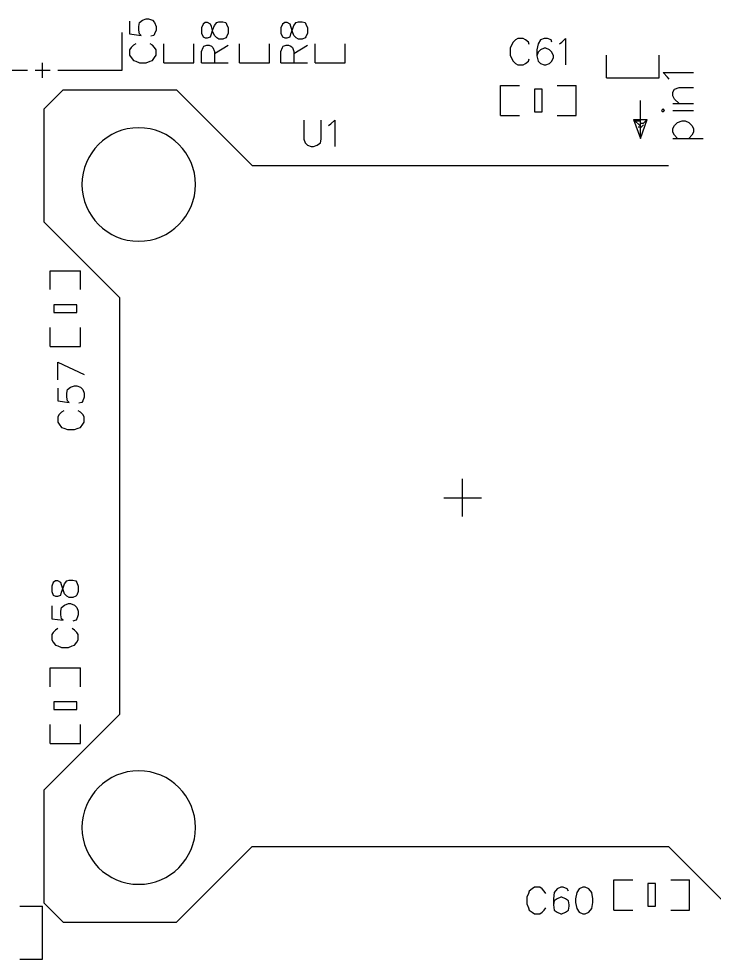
# Model space of a CAD drawing. Extents: x 38.11 to 42.78, y 50.2 to 57.
# Drawn here: x 39.714 to 40.632, y 53.89 to 55.133 of the extents above; entities that cross this region are included whole.
import ezdxf

# ---------------------------------------------------------------- set-up
doc = ezdxf.new("R2010")
doc.units = 0
doc.layers.get('0').update_dxf_attribs({"linetype": 'CONTINUOUS'})
doc.layers.add('gto', color=1, linetype='CONTINUOUS')

# ---------------------------------------------------------------- blocks, each defined once
blk = doc.blocks.new('D92')
blk.add_lwpolyline([(-0.005, -0.015), (0.005, -0.015), (0.005, 0.015), (-0.005, 0.015)], close=True)
blk = doc.blocks.new('D93')
blk.add_lwpolyline([(-0.015, -0.005), (0.015, -0.005), (0.015, 0.005), (-0.015, 0.005)], close=True)

msp = doc.modelspace()

# ---------------------------------------------------------------- linework, layer by layer
at = {"layer": 'gto', "color": 1}
for points in [[(39.86, 55.13), (39.86, 55.113), (39.875, 55.111), (39.873, 55.113), (39.872, 55.118), (39.872, 55.123), (39.873, 55.128), (39.877, 55.131), (39.882, 55.133), (39.885, 55.133), (39.89, 55.131), (39.893, 55.128), (39.895, 55.123), (39.895, 55.118), (39.893, 55.113), (39.892, 55.111), (39.888, 55.11)], [(39.955, 55.114), (39.957, 55.109), (39.96, 55.108), (39.963, 55.108), (39.967, 55.109), (39.968, 55.113), (39.97, 55.119), (39.972, 55.124), (39.975, 55.128), (39.978, 55.129), (39.983, 55.129), (39.987, 55.128), (39.988, 55.126), (39.99, 55.121), (39.99, 55.114), (39.988, 55.109), (39.987, 55.108), (39.983, 55.106), (39.978, 55.106), (39.975, 55.108), (39.972, 55.111), (39.97, 55.116), (39.968, 55.123), (39.967, 55.126), (39.963, 55.128), (39.96, 55.128), (39.957, 55.126), (39.955, 55.121), (39.955, 55.114)], [(40.06, 55.114), (40.062, 55.109), (40.065, 55.108), (40.068, 55.108), (40.072, 55.109), (40.073, 55.113), (40.075, 55.119), (40.077, 55.124), (40.08, 55.128), (40.083, 55.129), (40.088, 55.129), (40.092, 55.128), (40.093, 55.126), (40.095, 55.121), (40.095, 55.114), (40.093, 55.109), (40.092, 55.108), (40.088, 55.106), (40.083, 55.106), (40.08, 55.108), (40.077, 55.111), (40.075, 55.116), (40.073, 55.123), (40.072, 55.126), (40.068, 55.128), (40.065, 55.128), (40.062, 55.126), (40.06, 55.121), (40.06, 55.114)], [(39.85, 55.065), (39.85, 55.115)], [(40.388, 55.099), (40.387, 55.102), (40.383, 55.105), (40.38, 55.107), (40.373, 55.107), (40.37, 55.105), (40.367, 55.102), (40.365, 55.099), (40.363, 55.094), (40.363, 55.085), (40.365, 55.08), (40.367, 55.077), (40.37, 55.074), (40.373, 55.072), (40.38, 55.072), (40.383, 55.074), (40.387, 55.077), (40.388, 55.08)], [(40.418, 55.102), (40.417, 55.105), (40.412, 55.107), (40.408, 55.107), (40.403, 55.105), (40.4, 55.1), (40.398, 55.092), (40.398, 55.084), (40.4, 55.077), (40.403, 55.074), (40.408, 55.072), (40.41, 55.072), (40.415, 55.074), (40.418, 55.077), (40.42, 55.082), (40.42, 55.084), (40.418, 55.089), (40.415, 55.092), (40.41, 55.094), (40.408, 55.094), (40.403, 55.092), (40.4, 55.089), (40.398, 55.084)], [(40.428, 55.1), (40.431, 55.102), (40.436, 55.107), (40.436, 55.072)], [(39.868, 55.1), (39.865, 55.098), (39.862, 55.095), (39.86, 55.092), (39.86, 55.085), (39.862, 55.082), (39.865, 55.078), (39.868, 55.077), (39.873, 55.075), (39.882, 55.075), (39.887, 55.077), (39.89, 55.078), (39.893, 55.082), (39.895, 55.085), (39.895, 55.092), (39.893, 55.095), (39.89, 55.098), (39.887, 55.1)], [(39.905, 55.075), (39.905, 55.1)], [(39.945, 55.075), (39.945, 55.1)], [(39.955, 55.075), (39.955, 55.09), (39.957, 55.095), (39.958, 55.097), (39.962, 55.098), (39.965, 55.098), (39.968, 55.097), (39.97, 55.095), (39.972, 55.09), (39.972, 55.075)], [(39.972, 55.087), (39.99, 55.098)], [(40.005, 55.075), (40.005, 55.1)], [(40.045, 55.075), (40.045, 55.1)], [(40.06, 55.075), (40.06, 55.09), (40.062, 55.095), (40.063, 55.097), (40.067, 55.098), (40.07, 55.098), (40.073, 55.097), (40.075, 55.095), (40.077, 55.09), (40.077, 55.075)], [(40.077, 55.087), (40.095, 55.098)], [(40.105, 55.075), (40.105, 55.1)], [(40.145, 55.075), (40.145, 55.1)], [(40.49, 55.055), (40.49, 55.085)], [(40.56, 55.055), (40.56, 55.085)], [(39.7, 55.065), (39.725, 55.065)], [(39.735, 55.065), (39.755, 55.065)], [(39.745, 55.055), (39.745, 55.075)], [(39.765, 55.065), (39.85, 55.065)], [(39.905, 55.075), (39.945, 55.075)], [(39.955, 55.075), (39.99, 55.075)], [(40.005, 55.075), (40.045, 55.075)], [(40.06, 55.075), (40.095, 55.075)], [(40.105, 55.075), (40.145, 55.075)], [(40.49, 55.055), (40.56, 55.055)], [(40.573, 55.053), (40.571, 55.056), (40.565, 55.062), (40.605, 55.062)], [(40.35, 55.045), (40.375, 55.045)], [(40.35, 55.005), (40.35, 55.045)], [(40.425, 55.005), (40.45, 55.005), (40.45, 55.045)], [(40.425, 55.045), (40.45, 55.045)], [(40.586, 55.021), (40.58, 55.027), (40.578, 55.031), (40.578, 55.036), (40.58, 55.04), (40.586, 55.042), (40.605, 55.042)], [(39.747, 55.014), (39.772, 55.039)], [(39.772, 55.039), (39.922, 55.039)], [(39.922, 55.039), (40.022, 54.939)], [(40.535, 54.975), (40.535, 55.025)], [(40.578, 55.021), (40.605, 55.021)], [(39.747, 54.864), (39.747, 55.014)], [(40.35, 55.005), (40.375, 55.005)], [(40.565, 55.01), (40.567, 55.012), (40.565, 55.014), (40.563, 55.012), (40.565, 55.01)], [(40.578, 55.012), (40.605, 55.012)], [(40.09, 54.999), (40.09, 54.974), (40.092, 54.969), (40.095, 54.966), (40.1, 54.964), (40.103, 54.964), (40.108, 54.966), (40.112, 54.969), (40.113, 54.974), (40.113, 54.999)], [(40.123, 54.992), (40.126, 54.994), (40.131, 54.999), (40.131, 54.964)], [(40.526, 55), (40.528, 54.998)], [(40.526, 55), (40.535, 54.991)], [(40.526, 55), (40.544, 55)], [(40.526, 55), (40.535, 54.975), (40.544, 55)], [(40.528, 54.998), (40.535, 54.998)], [(40.535, 54.995), (40.539, 54.995)], [(40.535, 54.989), (40.539, 54.993)], [(40.539, 54.995), (40.544, 55)], [(40.584, 54.975), (40.58, 54.979), (40.578, 54.983), (40.578, 54.988), (40.58, 54.992), (40.584, 54.996), (40.59, 54.998), (40.594, 54.998), (40.599, 54.996), (40.603, 54.992), (40.605, 54.988), (40.605, 54.983), (40.603, 54.979), (40.599, 54.975)], [(40.532, 54.99), (40.535, 54.99)], [(40.578, 54.975), (40.618, 54.975)], [(40.022, 54.939), (40.572, 54.939)], [(39.747, 54.864), (39.847, 54.764)], [(39.755, 54.8), (39.795, 54.8)], [(39.755, 54.775), (39.755, 54.8)], [(39.795, 54.775), (39.795, 54.8)], [(39.847, 54.214), (39.847, 54.764)], [(39.755, 54.7), (39.755, 54.725)], [(39.755, 54.7), (39.795, 54.7), (39.795, 54.725)], [(39.765, 54.679), (39.8, 54.663)], [(39.765, 54.656), (39.765, 54.679)], [(39.765, 54.645), (39.765, 54.628), (39.78, 54.626), (39.778, 54.628), (39.777, 54.633), (39.777, 54.638), (39.778, 54.643), (39.782, 54.646), (39.787, 54.648), (39.79, 54.648), (39.795, 54.646), (39.798, 54.643), (39.8, 54.638), (39.8, 54.633), (39.798, 54.628), (39.797, 54.626), (39.793, 54.625)], [(39.773, 54.615), (39.77, 54.613), (39.767, 54.61), (39.765, 54.607), (39.765, 54.6), (39.767, 54.597), (39.77, 54.593), (39.773, 54.592), (39.778, 54.59), (39.787, 54.59), (39.792, 54.592), (39.795, 54.593), (39.798, 54.597), (39.8, 54.6), (39.8, 54.607), (39.798, 54.61), (39.795, 54.613), (39.792, 54.615)], [(40.3, 54.475), (40.3, 54.525)], [(40.275, 54.5), (40.325, 54.5)], [(39.757, 54.376), (39.759, 54.371), (39.762, 54.37), (39.765, 54.37), (39.769, 54.371), (39.77, 54.375), (39.772, 54.381), (39.774, 54.386), (39.777, 54.39), (39.78, 54.391), (39.785, 54.391), (39.789, 54.39), (39.79, 54.388), (39.792, 54.383), (39.792, 54.376), (39.79, 54.371), (39.789, 54.37), (39.785, 54.368), (39.78, 54.368), (39.777, 54.37), (39.774, 54.373), (39.772, 54.378), (39.77, 54.385), (39.769, 54.388), (39.765, 54.39), (39.762, 54.39), (39.759, 54.388), (39.757, 54.383), (39.757, 54.376)], [(39.757, 54.357), (39.757, 54.34), (39.772, 54.338), (39.77, 54.34), (39.769, 54.345), (39.769, 54.35), (39.77, 54.355), (39.774, 54.358), (39.779, 54.36), (39.782, 54.36), (39.787, 54.358), (39.79, 54.355), (39.792, 54.35), (39.792, 54.345), (39.79, 54.34), (39.789, 54.338), (39.785, 54.337)], [(39.765, 54.327), (39.762, 54.325), (39.759, 54.322), (39.757, 54.319), (39.757, 54.312), (39.759, 54.309), (39.762, 54.305), (39.765, 54.304), (39.77, 54.302), (39.779, 54.302), (39.784, 54.304), (39.787, 54.305), (39.79, 54.309), (39.792, 54.312), (39.792, 54.319), (39.79, 54.322), (39.787, 54.325), (39.784, 54.327)], [(39.755, 54.275), (39.795, 54.275)], [(39.755, 54.25), (39.755, 54.275)], [(39.795, 54.25), (39.795, 54.275)], [(39.747, 54.114), (39.847, 54.214)], [(39.755, 54.175), (39.755, 54.2)], [(39.755, 54.175), (39.795, 54.175), (39.795, 54.2)], [(39.747, 53.964), (39.747, 54.114)], [(39.922, 53.939), (40.022, 54.039), (40.572, 54.039)], [(40.572, 54.039), (40.672, 53.939)], [(40.41, 53.977), (40.408, 53.98), (40.405, 53.983), (40.402, 53.985), (40.395, 53.985), (40.392, 53.983), (40.388, 53.98), (40.387, 53.977), (40.385, 53.972), (40.385, 53.963), (40.387, 53.958), (40.388, 53.955), (40.392, 53.952), (40.395, 53.95), (40.402, 53.95), (40.405, 53.952), (40.408, 53.955), (40.41, 53.958)], [(40.44, 53.98), (40.438, 53.983), (40.433, 53.985), (40.43, 53.985), (40.425, 53.983), (40.421, 53.978), (40.42, 53.97), (40.42, 53.962), (40.421, 53.955), (40.425, 53.952), (40.43, 53.95), (40.431, 53.95), (40.436, 53.952), (40.44, 53.955), (40.441, 53.96), (40.441, 53.962), (40.44, 53.967), (40.436, 53.97), (40.431, 53.972), (40.43, 53.972), (40.425, 53.97), (40.421, 53.967), (40.42, 53.962)], [(40.459, 53.985), (40.454, 53.983), (40.451, 53.978), (40.449, 53.97), (40.449, 53.965), (40.451, 53.957), (40.454, 53.952), (40.459, 53.95), (40.462, 53.95), (40.467, 53.952), (40.471, 53.957), (40.472, 53.965), (40.472, 53.97), (40.471, 53.978), (40.467, 53.983), (40.462, 53.985), (40.459, 53.985)], [(40.5, 53.995), (40.525, 53.995)], [(40.5, 53.955), (40.5, 53.995)], [(40.575, 53.955), (40.6, 53.955), (40.6, 53.995)], [(40.575, 53.995), (40.6, 53.995)], [(39.715, 53.96), (39.745, 53.96)], [(39.745, 53.89), (39.745, 53.96)], [(39.747, 53.964), (39.772, 53.939)], [(40.5, 53.955), (40.525, 53.955)], [(39.772, 53.939), (39.922, 53.939)], [(39.715, 53.89), (39.745, 53.89)]]:
    msp.add_lwpolyline(points, dxfattribs=at)
for points in [[(39.947, 54.914), (39.947, 54.914, 1), (39.797, 54.914), (39.797, 54.914), (39.797, 54.914, 1), (39.947, 54.914), (39.947, 54.914)], [(39.947, 54.064), (39.947, 54.064, 1), (39.797, 54.064), (39.797, 54.064), (39.797, 54.064, 1), (39.947, 54.064), (39.947, 54.064)]]:
    msp.add_lwpolyline(points, format="xyb", dxfattribs=at)

# ---------------------------------------------------------------- block references
at = {"layer": 'gto'}
for name, p in [('D92', (40.4, 55.025)), ('D93', (39.775, 54.75)), ('D93', (39.775, 54.225)), ('D92', (40.55, 53.975))]:
    msp.add_blockref(name, p, dxfattribs=at)

doc.saveas('drawing.dxf')
